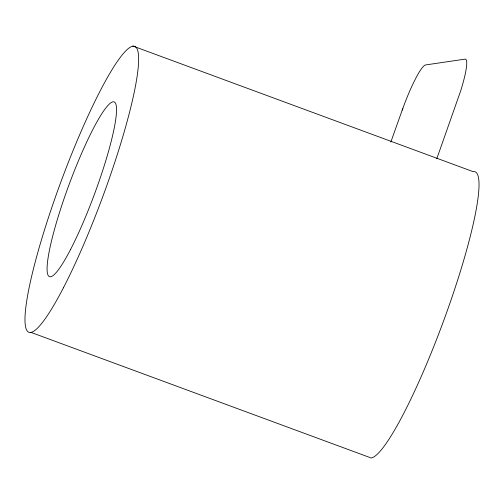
<?xml version="1.0" encoding="UTF-8"?>
<svg xmlns="http://www.w3.org/2000/svg" width="504" height="504" viewBox="0 0 504 504"><rect width="100%" height="100%" fill="white"/><g stroke="black" fill="none" stroke-linecap="round" stroke-linejoin="round"><path stroke-width="0.76" d="M390.846 142.034L402.198 110.162A46.941 6.835 -69.7 0 1 425.578 64.947L464.946 59.144A46.941 6.835 -69.7 0 1 460.732 90.726L436.798 158.691M402.198 110.162L402.91 108.782M132.804 46.003L473.155 171.656A152.447 22.201 -69.7 0 1 447.124 311.151A152.447 22.201 -69.7 0 1 371.196 457.997L30.845 332.344M63.416 287.809A152.447 22.201 -69.7 0 0 137.529 49.928A152.447 22.201 -69.7 0 0 44.535 229.78A152.447 22.201 -69.7 0 0 63.416 287.809M70.579 249.442A93.145 13.564 -69.7 0 0 115.857 104.095A93.145 13.564 -69.7 0 0 59.037 213.986A93.145 13.564 -69.7 0 0 70.579 249.442"/></g></svg>
